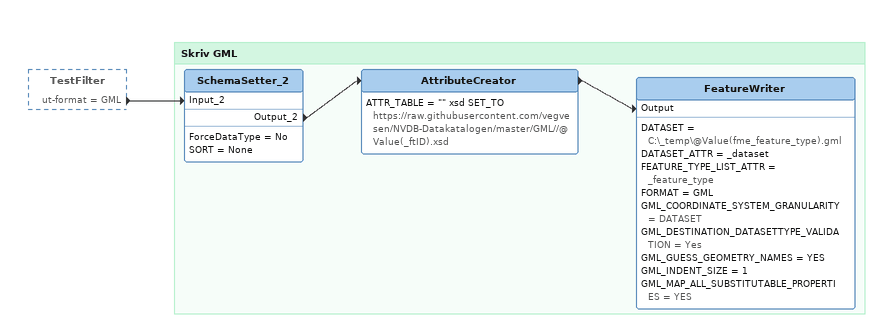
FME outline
TestFilter [outside]
    ut-format = GML -> SchemaSetter_2 [Input_2]

Bookmark: Skriv GML
SchemaSetter_2
    ForceDataType = No
    SORT = None
    Output_2 -> AttributeCreator
AttributeCreator
    ATTR_TABLE = "" xsd SET_TO https://raw.githubusercontent.com/vegvesen/NVDB-Datakatalogen/master/GML//@Value(_ftID).xsd
    -> FeatureWriter [Output]
FeatureWriter
    DATASET = C:\_temp\@Value(fme_feature_type).gml
    DATASET_ATTR = _dataset
    FEATURE_TYPE_LIST_ATTR = _feature_type
    FORMAT = GML
    GML_COORDINATE_SYSTEM_GRANULARITY = DATASET
    GML_DESTINATION_DATASETTYPE_VALIDATION = Yes
    GML_GUESS_GEOMETRY_NAMES = YES
    GML_INDENT_SIZE = 1
    GML_MAP_ALL_SUBSTITUTABLE_PROPERTIES = YES
